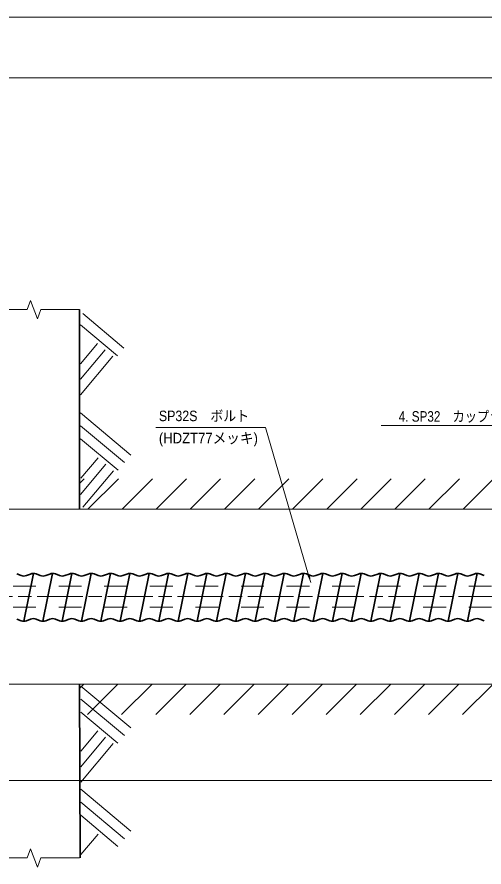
# Model space of a CAD drawing. Units: millimetres at full size, sheet at 1:2.5; details may follow other scales. Extents: x 2197 to 3877, y 1207 to 2409.
# Drawn here: x 2562 to 2869, y 1850 to 2409 of the extents above; entities that cross this region are included whole.
import ezdxf
from ezdxf.enums import TextEntityAlignment as Align

# ---------------------------------------------------------------- set-up
doc = ezdxf.new("R2010")
doc.units = ezdxf.units.MM
doc.header["$LTSCALE"] = 2.5
doc.linetypes.add('CHAIN', pattern=[18.5, 12, -1.5, 3.5, -1.5])
doc.linetypes.add('DASHED_SPACED', pattern=[12, 6, -6])
for name, color, linetype, lineweight in [('1外形線', 7, 'Continuous', 35), ('2細い実線', 3, 'Continuous', 20), ('3隠れ線', 2, 'DASHED_SPACED', 13), ('4中心線', 1, 'CHAIN', 15), ('6寸法線', 4, 'Continuous', 13), ('7 枠・タイトル', 7, 'Continuous', 13)]:
    doc.layers.add(name, color=color, linetype=linetype, lineweight=lineweight)
doc.styles.add('ＭＳ Ｐゴシック', font='')
doc.styles.get('ＭＳ Ｐゴシック').set_extended_font_data('MS PGothic')
pattern_1 = [(45, (2730.915, 2140.355), (-11.22532, 11.22532), [])]

# ---------------------------------------------------------------- blocks, each defined once
blk = doc.blocks.new('filled_arrow')
at = {"color": 0, "linetype": 'Continuous', "lineweight": -2}
blk.add_solid([(7.5, 1.25), (0, 0), (7.5, -1.25)], dxfattribs=at)

msp = doc.modelspace()

# ---------------------------------------------------------------- hatches: boundary and pattern name
at = {"layer": '2細い実線', "lineweight": 13}
h = msp.add_hatch(dxfattribs=at)
h.set_pattern_fill('USER', color=256, style=0, pattern_type=2)
h.set_pattern_definition(pattern_1)
h.paths.add_polyline_path([(2603.108, 2085.479), (2603.108, 2105.479), (3737.197, 2105.479), (3737.197, 2085.479), (3287.457, 2085.479), (3287.457, 2092.979), (3277.457, 2092.979), (3277.457, 2085.479)])
h = msp.add_hatch(dxfattribs=at)
h.set_pattern_fill('USER', color=256, style=0, pattern_type=2)
h.set_pattern_definition(pattern_1)
h.paths.add_polyline_path([(2603.279, 1950.479), (2603.214, 1970.479), (3277.457, 1970.479), (3277.457, 1962.979), (3287.457, 1962.979), (3287.457, 1970.479), (3737.197, 1970.479), (3737.197, 1950.479)])

# ---------------------------------------------------------------- linework, layer by layer
at = {"layer": '1外形線'}
for p, q in [((2603.108, 2216.863), (2603.108, 2085.479)), ((2561.956, 2042.882), (2564.618, 2041.835)), ((2572.748, 2043.193), (2566.398, 2011.853)), ((2568.155, 2041.835), (2570.819, 2042.874)), ((2574.656, 2042.882), (2577.318, 2041.835)), ((2585.425, 2043.193), (2579.075, 2011.853)), ((2580.855, 2041.835), (2583.519, 2042.874)), ((2587.356, 2042.882), (2590.018, 2041.835)), ((2598.137, 2043.193), (2591.775, 2011.853)), ((2593.555, 2041.835), (2596.219, 2042.874)), ((2600.056, 2042.882), (2602.718, 2041.835)), ((2610.825, 2043.193), (2604.475, 2011.853)), ((2606.255, 2041.835), (2608.919, 2042.874)), ((2612.756, 2042.882), (2615.418, 2041.835)), ((2623.525, 2043.193), (2617.175, 2011.853)), ((2618.955, 2041.835), (2621.619, 2042.874)), ((2625.456, 2042.882), (2628.118, 2041.835)), ((2636.237, 2043.193), (2629.875, 2011.853)), ((2631.655, 2041.835), (2634.319, 2042.874)), ((2638.156, 2042.882), (2640.818, 2041.835)), ((2648.925, 2043.193), (2642.575, 2011.853)), ((2644.355, 2041.835), (2647.019, 2042.874)), ((2650.856, 2042.882), (2653.518, 2041.835)), ((2661.625, 2043.193), (2655.275, 2011.853)), ((2657.055, 2041.835), (2659.719, 2042.874)), ((2663.556, 2042.882), (2666.218, 2041.835)), ((2674.337, 2043.193), (2667.975, 2011.853)), ((2669.755, 2041.835), (2672.419, 2042.874)), ((2676.256, 2042.882), (2678.918, 2041.835)), ((2687.025, 2043.193), (2680.675, 2011.853)), ((2682.455, 2041.835), (2685.119, 2042.874)), ((2688.956, 2042.882), (2691.618, 2041.835)), ((2699.725, 2043.193), (2693.375, 2011.853)), ((2695.155, 2041.835), (2697.819, 2042.874)), ((2701.656, 2042.882), (2704.318, 2041.835)), ((2712.437, 2043.193), (2706.075, 2011.853)), ((2707.855, 2041.835), (2710.519, 2042.874)), ((2714.356, 2042.882), (2717.018, 2041.835)), ((2725.16, 2043.193), (2718.81, 2011.853)), ((2720.555, 2041.835), (2723.219, 2042.874)), ((2727.056, 2042.882), (2729.718, 2041.835)), ((2737.871, 2043.193), (2731.51, 2011.853)), ((2733.255, 2041.835), (2735.919, 2042.874)), ((2739.756, 2042.882), (2742.418, 2041.835)), ((2750.56, 2043.193), (2744.21, 2011.853)), ((2745.955, 2041.835), (2748.619, 2042.874)), ((2752.456, 2042.882), (2755.118, 2041.835)), ((2763.237, 2043.193), (2756.887, 2011.853)), ((2758.655, 2041.835), (2761.319, 2042.874)), ((2765.156, 2042.882), (2767.818, 2041.835)), ((2775.948, 2043.193), (2769.587, 2011.853)), ((2771.355, 2041.835), (2774.019, 2042.874)), ((2777.856, 2042.882), (2780.518, 2041.835)), ((2788.637, 2043.193), (2782.287, 2011.853)), ((2784.055, 2041.835), (2786.719, 2042.874)), ((2790.556, 2042.882), (2793.218, 2041.835)), ((2801.337, 2043.193), (2794.987, 2011.853)), ((2796.755, 2041.835), (2799.419, 2042.874)), ((2803.256, 2042.882), (2805.918, 2041.835)), ((2814.037, 2043.193), (2807.687, 2011.853)), ((2809.455, 2041.835), (2812.119, 2042.874)), ((2815.956, 2042.882), (2818.618, 2041.835)), ((2826.737, 2043.193), (2820.387, 2011.853)), ((2822.155, 2041.835), (2824.819, 2042.874)), ((2828.656, 2042.882), (2831.318, 2041.835)), ((2839.437, 2043.193), (2833.087, 2011.853)), ((2834.855, 2041.835), (2837.519, 2042.874)), ((2841.356, 2042.882), (2844.018, 2041.835)), ((2852.148, 2043.193), (2845.787, 2011.853)), ((2847.555, 2041.835), (2850.219, 2042.874)), ((2854.056, 2042.882), (2856.718, 2041.835)), ((2864.837, 2043.193), (2858.487, 2011.853)), ((2860.255, 2041.835), (2862.919, 2042.874)), ((2866.756, 2042.882), (2869.418, 2041.835)), ((2561.956, 2013.192), (2564.618, 2012.145)), ((2568.155, 2012.145), (2570.819, 2013.184)), ((2574.656, 2013.192), (2577.318, 2012.145)), ((2580.855, 2012.145), (2583.519, 2013.184)), ((2587.356, 2013.192), (2590.018, 2012.145)), ((2593.555, 2012.145), (2596.219, 2013.184)), ((2600.056, 2013.192), (2602.718, 2012.145)), ((2606.255, 2012.145), (2608.919, 2013.184)), ((2612.756, 2013.192), (2615.418, 2012.145)), ((2618.955, 2012.145), (2621.619, 2013.184)), ((2625.456, 2013.192), (2628.118, 2012.145)), ((2631.655, 2012.145), (2634.319, 2013.184)), ((2638.156, 2013.192), (2640.818, 2012.145)), ((2644.355, 2012.145), (2647.019, 2013.184)), ((2650.856, 2013.192), (2653.518, 2012.145)), ((2657.055, 2012.145), (2659.719, 2013.184)), ((2663.556, 2013.192), (2666.218, 2012.145)), ((2669.755, 2012.145), (2672.419, 2013.184)), ((2676.256, 2013.192), (2678.918, 2012.145)), ((2682.455, 2012.145), (2685.119, 2013.184)), ((2688.956, 2013.192), (2691.618, 2012.145)), ((2695.155, 2012.145), (2697.819, 2013.184)), ((2701.656, 2013.192), (2704.318, 2012.145)), ((2707.855, 2012.145), (2710.519, 2013.184)), ((2714.356, 2013.192), (2717.018, 2012.145)), ((2720.555, 2012.145), (2723.219, 2013.184)), ((2727.056, 2013.192), (2729.718, 2012.145)), ((2733.255, 2012.145), (2735.919, 2013.184)), ((2739.756, 2013.192), (2742.418, 2012.145)), ((2745.955, 2012.145), (2748.619, 2013.184)), ((2752.456, 2013.192), (2755.118, 2012.145)), ((2758.655, 2012.145), (2761.319, 2013.184)), ((2765.156, 2013.192), (2767.818, 2012.145)), ((2771.355, 2012.145), (2774.019, 2013.184)), ((2777.856, 2013.192), (2780.518, 2012.145)), ((2784.055, 2012.145), (2786.719, 2013.184)), ((2790.556, 2013.192), (2793.218, 2012.145)), ((2796.755, 2012.145), (2799.419, 2013.184)), ((2803.256, 2013.192), (2805.918, 2012.145)), ((2809.455, 2012.145), (2812.119, 2013.184)), ((2815.956, 2013.192), (2818.618, 2012.145)), ((2822.155, 2012.145), (2824.819, 2013.184)), ((2828.656, 2013.192), (2831.318, 2012.145)), ((2834.855, 2012.145), (2837.519, 2013.184)), ((2841.356, 2013.192), (2844.018, 2012.145)), ((2847.555, 2012.145), (2850.219, 2013.184)), ((2854.056, 2013.192), (2856.718, 2012.145)), ((2860.255, 2012.145), (2862.919, 2013.184)), ((2866.756, 2013.192), (2869.418, 2012.145)), ((2603.214, 1970.479), (2603.587, 1856.051))]:
    msp.add_line(p, q, dxfattribs=at)
for centre, radius, start, end in [((2566.387, 2047.043), 5.5, 251.24295, 288.75705), ((2572.748, 2037.193), 6, 71.46161, 108.75705), ((2579.087, 2047.043), 5.5, 251.24295, 288.75705), ((2585.448, 2037.193), 6, 71.46161, 108.75705), ((2591.787, 2047.043), 5.5, 251.24295, 288.75705), ((2598.148, 2037.193), 6, 71.46161, 108.75705), ((2604.487, 2047.043), 5.5, 251.24295, 288.75705), ((2610.848, 2037.193), 6, 71.46161, 108.75705), ((2617.187, 2047.043), 5.5, 251.24295, 288.75705), ((2623.548, 2037.193), 6, 71.46161, 108.75705), ((2629.887, 2047.043), 5.5, 251.24295, 288.75705), ((2636.248, 2037.193), 6, 71.46161, 108.75705), ((2642.587, 2047.043), 5.5, 251.24295, 288.75705), ((2648.948, 2037.193), 6, 71.46161, 108.75705), ((2655.287, 2047.043), 5.5, 251.24295, 288.75705), ((2661.648, 2037.193), 6, 71.46161, 108.75705), ((2667.987, 2047.043), 5.5, 251.24295, 288.75705), ((2674.348, 2037.193), 6, 71.46161, 108.75705), ((2680.687, 2047.043), 5.5, 251.24295, 288.75705), ((2687.048, 2037.193), 6, 71.46161, 108.75705), ((2693.387, 2047.043), 5.5, 251.24295, 288.75705), ((2699.748, 2037.193), 6, 71.46161, 108.75705), ((2706.087, 2047.043), 5.5, 251.24295, 288.75705), ((2712.448, 2037.193), 6, 71.46161, 108.75705), ((2718.787, 2047.043), 5.5, 251.24295, 288.75705), ((2725.148, 2037.193), 6, 71.46161, 108.75705), ((2731.487, 2047.043), 5.5, 251.24295, 288.75705), ((2737.848, 2037.193), 6, 71.46161, 108.75705), ((2744.187, 2047.043), 5.5, 251.24295, 288.75705), ((2750.548, 2037.193), 6, 71.46161, 108.75705), ((2756.887, 2047.043), 5.5, 251.24295, 288.75705), ((2763.248, 2037.193), 6, 71.46161, 108.75705), ((2769.587, 2047.043), 5.5, 251.24295, 288.75705), ((2775.948, 2037.193), 6, 71.46161, 108.75705), ((2782.287, 2047.043), 5.5, 251.24295, 288.75705), ((2788.648, 2037.193), 6, 71.46161, 108.75705), ((2794.987, 2047.043), 5.5, 251.24295, 288.75705), ((2801.348, 2037.193), 6, 71.46161, 108.75705), ((2807.687, 2047.043), 5.5, 251.24295, 288.75705), ((2814.048, 2037.193), 6, 71.46161, 108.75705), ((2820.387, 2047.043), 5.5, 251.24295, 288.75705), ((2826.748, 2037.193), 6, 71.46161, 108.75705), ((2833.087, 2047.043), 5.5, 251.24295, 288.75705), ((2839.448, 2037.193), 6, 71.46161, 108.75705), ((2845.787, 2047.043), 5.5, 251.24295, 288.75705), ((2852.148, 2037.193), 6, 71.46161, 108.75705), ((2858.487, 2047.043), 5.5, 251.24295, 288.75705), ((2864.848, 2037.193), 6, 71.46161, 108.75705), ((2566.387, 2017.353), 5.5, 251.24295, 288.75705), ((2572.748, 2007.503), 6, 71.46161, 108.75705), ((2579.087, 2017.353), 5.5, 251.24295, 288.75705), ((2585.448, 2007.503), 6, 71.46161, 108.75705), ((2591.787, 2017.353), 5.5, 251.24295, 288.75705), ((2598.148, 2007.503), 6, 71.46161, 108.75705), ((2604.487, 2017.353), 5.5, 251.24295, 288.75705), ((2610.848, 2007.503), 6, 71.46161, 108.75705), ((2617.187, 2017.353), 5.5, 251.24295, 288.75705), ((2623.548, 2007.503), 6, 71.46161, 108.75705), ((2629.887, 2017.353), 5.5, 251.24295, 288.75705), ((2636.248, 2007.503), 6, 71.46161, 108.75705), ((2642.587, 2017.353), 5.5, 251.24295, 288.75705), ((2648.948, 2007.503), 6, 71.46161, 108.75705), ((2655.287, 2017.353), 5.5, 251.24295, 288.75705), ((2661.648, 2007.503), 6, 71.46161, 108.75705), ((2667.987, 2017.353), 5.5, 251.24295, 288.75705), ((2674.348, 2007.503), 6, 71.46161, 108.75705), ((2680.687, 2017.353), 5.5, 251.24295, 288.75705), ((2687.048, 2007.503), 6, 71.46161, 108.75705), ((2693.387, 2017.353), 5.5, 251.24295, 288.75705), ((2699.748, 2007.503), 6, 71.46161, 108.75705), ((2706.087, 2017.353), 5.5, 251.24295, 288.75705), ((2712.448, 2007.503), 6, 71.46161, 108.75705), ((2718.787, 2017.353), 5.5, 251.24295, 288.75705), ((2725.148, 2007.503), 6, 71.46161, 108.75705), ((2731.487, 2017.353), 5.5, 251.24295, 288.75705), ((2737.848, 2007.503), 6, 71.46161, 108.75705), ((2744.187, 2017.353), 5.5, 251.24295, 288.75705), ((2750.548, 2007.503), 6, 71.46161, 108.75705), ((2756.887, 2017.353), 5.5, 251.24295, 288.75705), ((2763.248, 2007.503), 6, 71.46161, 108.75705), ((2769.587, 2017.353), 5.5, 251.24295, 288.75705), ((2775.948, 2007.503), 6, 71.46161, 108.75705), ((2782.287, 2017.353), 5.5, 251.24295, 288.75705), ((2788.648, 2007.503), 6, 71.46161, 108.75705), ((2794.987, 2017.353), 5.5, 251.24295, 288.75705), ((2801.348, 2007.503), 6, 71.46161, 108.75705), ((2807.687, 2017.353), 5.5, 251.24295, 288.75705), ((2814.048, 2007.503), 6, 71.46161, 108.75705), ((2820.387, 2017.353), 5.5, 251.24295, 288.75705), ((2826.748, 2007.503), 6, 71.46161, 108.75705), ((2833.087, 2017.353), 5.5, 251.24295, 288.75705), ((2839.448, 2007.503), 6, 71.46161, 108.75705), ((2845.787, 2017.353), 5.5, 251.24295, 288.75705), ((2852.148, 2007.503), 6, 71.46161, 108.75705), ((2858.487, 2017.353), 5.5, 251.24295, 288.75705), ((2864.848, 2007.503), 6, 71.46161, 108.75705)]:
    msp.add_arc(centre, radius, start, end, dxfattribs=at)
at = {"layer": '2細い実線'}
for p, q in [((2570.929, 2222.863), (2568.679, 2216.863)), ((2570.929, 2222.863), (2575.429, 2210.863)), ((2543.25, 2216.863), (2568.679, 2216.863)), ((2577.679, 2216.863), (2575.429, 2210.863)), ((2577.679, 2216.863), (2603.108, 2216.863)), ((3277.457, 2085.479), (2543.477, 2085.479)), ((3277.457, 1970.479), (2543.476, 1970.479)), ((2570.927, 1862.051), (2568.677, 1856.051)), ((2570.927, 1862.051), (2575.427, 1850.051)), ((2543.248, 1856.051), (2568.677, 1856.051)), ((2577.677, 1856.051), (2575.427, 1850.051)), ((2577.677, 1856.051), (2603.106, 1856.051))]:
    msp.add_line(p, q, dxfattribs=at)
at = {"layer": '2細い実線', "lineweight": 13}
for p, q in [((2632.302, 2191.502), (2605.216, 2214.229)), ((2628.083, 2186.475), (2603.699, 2206.936)), ((2603.699, 2181.236), (2614.947, 2194.642)), ((2603.699, 2171.026), (2619.975, 2190.423)), ((2603.699, 2160.817), (2625.002, 2186.205)), ((2636.909, 2121.186), (2603.699, 2149.053)), ((2632.691, 2116.159), (2603.699, 2140.487)), ((2628.473, 2111.132), (2603.699, 2131.92)), ((2603.699, 2095.22), (2620.364, 2115.081)), ((2604.088, 2105.893), (2615.337, 2119.299)), ((2605.282, 2086.897), (2625.391, 2110.862)), ((2636.847, 1941.599), (2604.009, 1969.153)), ((2632.628, 1936.572), (2604.009, 1960.586)), ((2628.41, 1931.544), (2604.009, 1952.019)), ((2604.025, 1926.306), (2615.274, 1939.711)), ((2604.009, 1916.077), (2620.301, 1935.493)), ((2604.009, 1905.868), (2625.328, 1931.275)), ((2636.862, 1873.639), (2604.009, 1901.206)), ((2632.644, 1868.612), (2604.009, 1892.639)), ((2628.425, 1863.585), (2604.009, 1884.072)), ((2604.04, 1858.346), (2615.289, 1871.752))]:
    msp.add_line(p, q, dxfattribs=at)
at = {"layer": '3隠れ線'}
for p, q in [((2529.448, 2034.979), (2876.477, 2034.979)), ((2529.448, 2020.979), (2876.477, 2020.979))]:
    msp.add_line(p, q, dxfattribs=at)
at = {"layer": '4中心線'}
msp.add_line((2436.477, 2027.979), (3732.457, 2027.979), dxfattribs=at)
at = {"layer": '6寸法線'}
msp.add_line((3709.99, 1907.06), (2436.477, 1907.06), dxfattribs=at)
for points in [[(2755.377, 2037.355), (2753.972, 2042.153), (2725.519, 2139.362), (2653.353, 2139.362)], [(2936.423, 2034.836), (2934.629, 2039.503), (2895.719, 2140.721), (2801.65, 2140.721)]]:
    msp.add_lwpolyline(points, dxfattribs=at)
at = {"layer": '7 枠・タイトル'}
for p, q in [((2196.512, 2409.457), (3876.512, 2409.457)), ((2236.512, 2369.457), (3836.512, 2369.457))]:
    msp.add_line(p, q, dxfattribs=at)

# ---------------------------------------------------------------- block references
at = {"layer": '6寸法線', "xscale": 0.667, "yscale": 0.667, "rotation": 106.3}
msp.add_blockref('filled_arrow', (2755.377, 2037.355), dxfattribs=at)

# ---------------------------------------------------------------- texts
at = {"layer": '6寸法線', "style": 'ＭＳ Ｐゴシック'}
for s, width, p in [('SP32S\u3000ボルト', 0.9, (2655.359, 2141.388)), ('(HDZT77メッキ)', 0.95, (2655.359, 2126.8))]:
    msp.add_text(s, height=6.928, dxfattribs=dict(at, width=width)).set_placement(p, align=Align.BOTTOM_LEFT)
at = {"layer": '6寸法線', "style": 'ＭＳ Ｐゴシック', "width": 0.85}
msp.add_text('4. SP32\u3000カップラー', height=6.928, dxfattribs=at).set_placement((2888.884, 2146.591), align=Align.MIDDLE_RIGHT)

doc.saveas('drawing.dxf')
